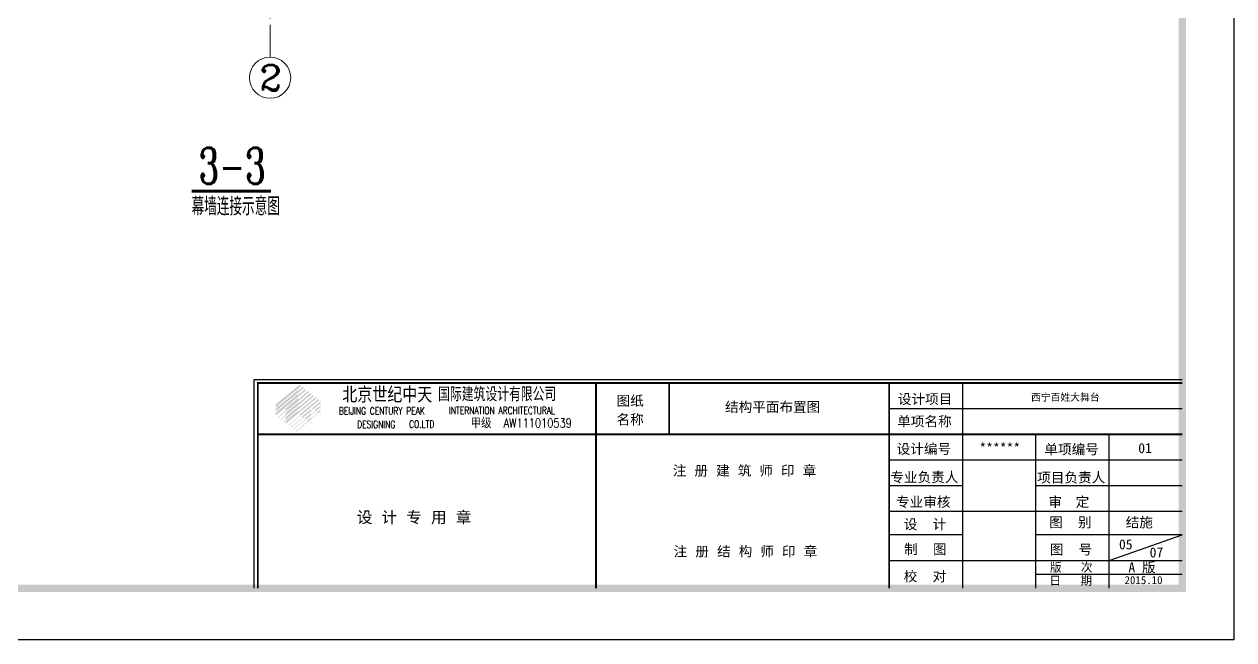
# Model space of a CAD drawing. Header units: millimetres. Extents: x -5285 to 713586, y 0 to 59400.
# Drawn here: x 508694 to 532170, y 0 to 11945 of the extents above; entities that cross this region are included whole.
import ezdxf
from ezdxf.enums import TextEntityAlignment as Align

# ---------------------------------------------------------------- set-up
doc = ezdxf.new("R2010")
doc.units = ezdxf.units.MM
doc.header["$LTSCALE"] = 1000
doc.linetypes.add('CENTER', pattern=[2, 1.25, -0.25, 0.25, -0.25])
doc.layers.get('0').update_dxf_attribs({"lineweight": 15})
for name, color, linetype in [('A_FG', 130, 'Continuous'), ('PUB_TITLE', 4, 'Continuous'), ('PUB_WALL', 255, 'Continuous')]:
    doc.layers.add(name, color=color, linetype=linetype)
for name, color, linetype, lineweight in [('TD-DIM', 7, 'Continuous', 15), ('TD-DOTE', 252, 'CENTER', 15), ('TD-TEXT', 2, 'Continuous', 15)]:
    doc.layers.add(name, color=color, linetype=linetype, lineweight=lineweight)
doc.styles.add('-黑体', font='simhei.ttf', dxfattribs={"width": 0.8})
doc.styles.add('CC', font='simplex', dxfattribs={"bigfont": 'hztxt'})
doc.styles.add('COMPLEX', font='COMPLEX')
doc.styles.add('S1', font='simplex', dxfattribs={"width": 0.8, "height": 800})
doc.styles.add('T&D', font='haiwenrs.shx', dxfattribs={"width": 0.7, "bigfont": 'hztxt.shx'})
doc.styles.add('TK', font='complex.shx', dxfattribs={"width": 0.75, "bigfont": 'hztxt.shx'})
doc.styles.add('图框', font='simhei.ttf')

# ---------------------------------------------------------------- blocks, each defined once
blk = doc.blocks.new('A$C6C48201D')
at = {"layer": 'A_FG'}
h = blk.add_hatch(color=256, dxfattribs=at)
h.paths.add_polyline_path([(98259, -82250), (98259, -82331), (99002, -81715), (98963, -81685), (98913, -81731), (98913, -81707)])
h.paths.add_polyline_path([(99077, -81773), (99042, -81746), (98918, -81853), (98916, -81826), (98260, -82369), (98260, -82450)])
h.paths.add_polyline_path([(98260, -82487), (98261, -82572), (99151, -81830), (99116, -81803), (98915, -81978), (98913, -81947)])
h.paths.add_polyline_path([(99229, -81890), (99194, -81863), (98920, -82104), (98918, -82062), (98552, -82368), (98552, -82430), (98316, -82626), (98331, -82639)])
h.paths.add_polyline_path([(99304, -81948), (99268, -81920), (98922, -82209), (98919, -82187), (98552, -82490), (98552, -82552), (98391, -82684), (98406, -82696)])
h.paths.add_polyline_path([(98552, -82616), (98552, -82676), (98465, -82741), (98481, -82753), (99377, -82005), (99344, -81979), (98920, -82333), (98918, -82308)])
h.paths.add_polyline_path([(99452, -82063), (99419, -82037), (98920, -82458), (98916, -82427), (98552, -82729), (98552, -82809)])
h.paths.add_polyline_path([(98952, -82546), (98970, -82568), (98617, -82858), (98630, -82868), (99531, -82123), (99494, -82095)])
h.paths.add_polyline_path([(99567, -82214), (99567, -82156), (99324, -82359), (99340, -82380), (99289, -82423), (99284, -82389), (99027, -82601), (99044, -82625), (98690, -82914), (98704, -82925)])
h.paths.add_polyline_path([(99566, -82332), (99566, -82275), (99395, -82418), (99412, -82441), (99286, -82544), (99284, -82512), (99100, -82659), (99121, -82684), (98767, -82973), (98781, -82984)])
h.paths.add_polyline_path([(99171, -82718), (99196, -82736), (98840, -83029), (98856, -83042), (99566, -82446), (99566, -82395), (99469, -82474), (99488, -82495), (99287, -82663), (99286, -82627)])
h.paths.add_polyline_path([(99270, -82760), (99256, -82761), (99253, -82791), (99280, -82793), (99286, -82792), (99288, -82751), (99271, -82750)], flags=17)
h.paths.add_polyline_path([(99568, -82519), (99558, -82513), (99541, -82534), (99558, -82557), (99570, -82537)])
at = {"layer": 'PUB_TITLE'}
for p, q in [((109714, -81626), (109714, -83119)), ((118249, -81626), (118249, -87600)), ((116115, -82372), (124650, -82372)), ((116115, -83119), (124650, -83119)), ((120383, -87600), (120383, -83119)), ((122517, -87600), (122517, -83119)), ((116115, -83866), (124650, -83866)), ((116115, -84613), (118249, -84613)), ((120383, -84613), (124650, -84613)), ((116115, -87600), (116115, -85360)), ((116115, -85360), (124650, -85360)), ((118249, -86047), (116115, -86047)), ((124650, -86047), (120383, -86047)), ((116115, -86794), (124650, -86794)), ((124650, -87197), (120383, -87197))]:
    blk.add_line(p, q, dxfattribs=at)
blk.add_lwpolyline([(0, -89100), (0, 0), (126150, 0), (126150, -89100)], close=True, dxfattribs=at)
at = {"layer": 'PUB_TITLE', "const_width": 210}
blk.add_lwpolyline([(3750, -87600), (124650, -87600), (124650, -1500), (3750, -1500)], close=True, dxfattribs=at)
at = {"layer": 'PUB_TITLE'}
blk.add_lwpolyline([(97632, -87600), (97632, -81519), (124650, -81519)], dxfattribs=at)
at = {"layer": 'PUB_TITLE', "const_width": 53.3}
for points in [[(97739, -87600), (97739, -81626), (124650, -81626)], [(107581, -87600), (107581, -81626)], [(109714, -83119), (109714, -81626)], [(116115, -87600), (116115, -81626)], [(97739, -83119), (116115, -83119)], [(116115, -83119), (124650, -83119)]]:
    blk.add_lwpolyline(points, dxfattribs=at)
at = {"layer": 'PUB_WALL'}
blk.add_line((122517, -86794), (124650, -86047), dxfattribs=at)
for s, height, style, width, p in [('北京世纪中天', 400.1, '-黑体', 0.8, (100197, -82154)), ('国际建筑设计有限公司', 360.1, '-黑体', 0.7, (102987, -82118)), ('BEIJING CENTURY PEAK', 213.37, 'TK', 0.75, (100099, -82547)), ('INTERNATION ARCHITECTURAL', 213.37, 'TK', 0.75, (103304, -82531)), (' DESIGNING ', 213.37, 'TK', 0.75, (100519, -82936)), ('CO.LTD', 213.4, 'TK', 0.75, (102143, -82933)), ('AW111010539', 260.86, 'S1', 0.8, (104894, -82921))]:
    blk.add_text(s, height=height, dxfattribs=dict(style=style, width=width)).set_placement(p)
at = {"color": 1, "style": '图框'}
for s, height, p in [('图纸', 290.5, (108180, -82287)), ('设计项目', 290.5, (116371, -82238)), ('名称', 290.5, (108180, -82832)), ('单项名称', 290.5, (116351, -82889)), ('设计编号', 290.5, (116335, -83687)), ('单项编号', 290.5, (120637, -83701)), ('专业负责人', 290.5, (116152, -84513)), ('项目负责人', 290.5, (120426, -84522)), ('专业审核', 290.5, (116317, -85232)), ('审  定', 290.5, (120756, -85231)), ('设', 290, (116544, -85880)), ('计', 290, (117384, -85880)), ('图', 290, (120774, -85824)), ('别', 290, (121614, -85824)), ('制', 290, (116554, -86606)), ('图', 290, (117394, -86606)), ('图', 290, (120792, -86616)), ('号', 290, (121632, -86616)), ('版', 249, (120799, -87116)), ('次', 249, (121699, -87116)), ('校', 290, (116540, -87397)), ('对', 290, (117380, -87397)), ('日', 249, (120782, -87504)), ('期', 249, (121683, -87504))]:
    blk.add_text(s, height=height, dxfattribs=at).set_placement(p)
for s, height, style, p in [('西宁百姓大舞台', 209.1, '图框', (120247, -82145)), ('甲级', 304.3, 'CC', (103931, -82944)), ('******', 290.5, '图框', (118744, -83666)), ('01', 290.5, '图框', (123369, -83666)), ('结施', 290.5, '图框', (123002, -85827)), ('07', 290.5, '图框', (123700, -86702)), ('A 版', 290.5, '图框', (123082, -87137)), ('2015.10', 232.4, '图框', (122969, -87479))]:
    blk.add_text(s, height=height, dxfattribs=dict(style=style)).set_placement(p)
at = {"color": 6, "style": '图框'}
for s, height, p in [('注', 290, (109819, -84320)), ('册', 290, (110449, -84320)), ('建', 290, (111079, -84320)), ('筑', 290, (111709, -84320)), ('师', 290, (112339, -84320)), ('印', 290, (112970, -84320)), ('章', 290, (113600, -84320)), ('设', 332, (100620, -85700)), ('计', 332, (101340, -85700)), ('专', 332, (102060, -85700)), ('用', 332, (102781, -85700)), ('章', 332, (103501, -85700)), ('注', 290, (109845, -86672)), ('册', 290, (110476, -86672)), ('结', 290, (111106, -86672)), ('构', 290, (111736, -86672)), ('师', 290, (112366, -86672)), ('印', 290, (112996, -86672)), ('章', 290, (113627, -86672))]:
    blk.add_text(s, height=height, dxfattribs=at).set_placement(p)
blk = doc.blocks.new('TD_轴线')
at = {"layer": 'TD-DOTE', "color": 1, "linetype": 'Continuous'}
blk.add_circle((0, 0), 4, dxfattribs=at)
at = {"layer": 'TD-DOTE', "color": 1, "linetype": 'Continuous', "style": 'COMPLEX'}
blk.add_attdef('A', text='', height=5, dxfattribs=at).set_placement((-2.03, -2.51), (2.25, -2.51), align=Align.FIT)
blk = doc.blocks.new('TD_剖面')
at = {"layer": 'TD-TEXT', "const_width": 0.429}
blk.add_lwpolyline([(-5.5, 0), (5.5, 0)], dxfattribs=at)
at = {"layer": 'TD-TEXT', "style": 'COMPLEX', "width": 0.896}
blk.add_attdef('1-1', text='', height=5, dxfattribs=at).set_placement((-5.37, 1.01), (5.3, 1.01), align=Align.FIT)

msp = doc.modelspace()

# ---------------------------------------------------------------- linework, layer by layer
at = {"layer": 'TD-DOTE', "ltscale": 0.5}
msp.add_line((513465.9, 11307), (513465.9, 34391.5), dxfattribs=at)

# ---------------------------------------------------------------- block references
at = {"layer": 'TD-DIM', "ltscale": 0.5, "xscale": 0.6666666666666666, "yscale": 0.6666666666666666, "zscale": 0.6666666666666666}
msp.add_blockref('A$C6C48201D', (448069.9, 59400), dxfattribs=at)
at = {"layer": 'TD-DOTE'}
ref = msp.add_blockref('TD_轴线', (513465.9, 10907), dxfattribs=dict(at, xscale=100, yscale=100, zscale=100))
ref.add_attrib('A', '2', dxfattribs={"color": 1, "height": 500, "style": 'COMPLEX', "width": 1.285714}).set_placement((513262.7, 10656.4), (513691.3, 10656.4), align=Align.FIT)
at = {"layer": 'TD-TEXT'}
ref = msp.add_blockref('TD_剖面', (512716.5, 8705, -77250), dxfattribs=dict(at, xscale=140, yscale=140, zscale=140))
ref.add_attrib('1-1', '3-3', dxfattribs={"height": 700, "style": 'COMPLEX', "width": 0.658475}).set_placement((512082.6, 8846.4, -77250), (513377.6, 8846.4, -77250), align=Align.FIT)

# ---------------------------------------------------------------- texts
at = {"style": '图框'}
for s, p in [('结构平面布置图', (522295.2, 4421.3)), ('05', (529941.8, 1755.1))]:
    msp.add_text(s, height=193.66, dxfattribs=at).set_placement(p)
at = {"layer": 'TD-TEXT', "ltscale": 0.5, "style": 'T&D', "width": 0.7}
msp.add_text('幕墙连接示意图', height=350, dxfattribs=at).set_placement((511942.4, 8234.5, -57147.3))

doc.saveas('drawing.dxf')
